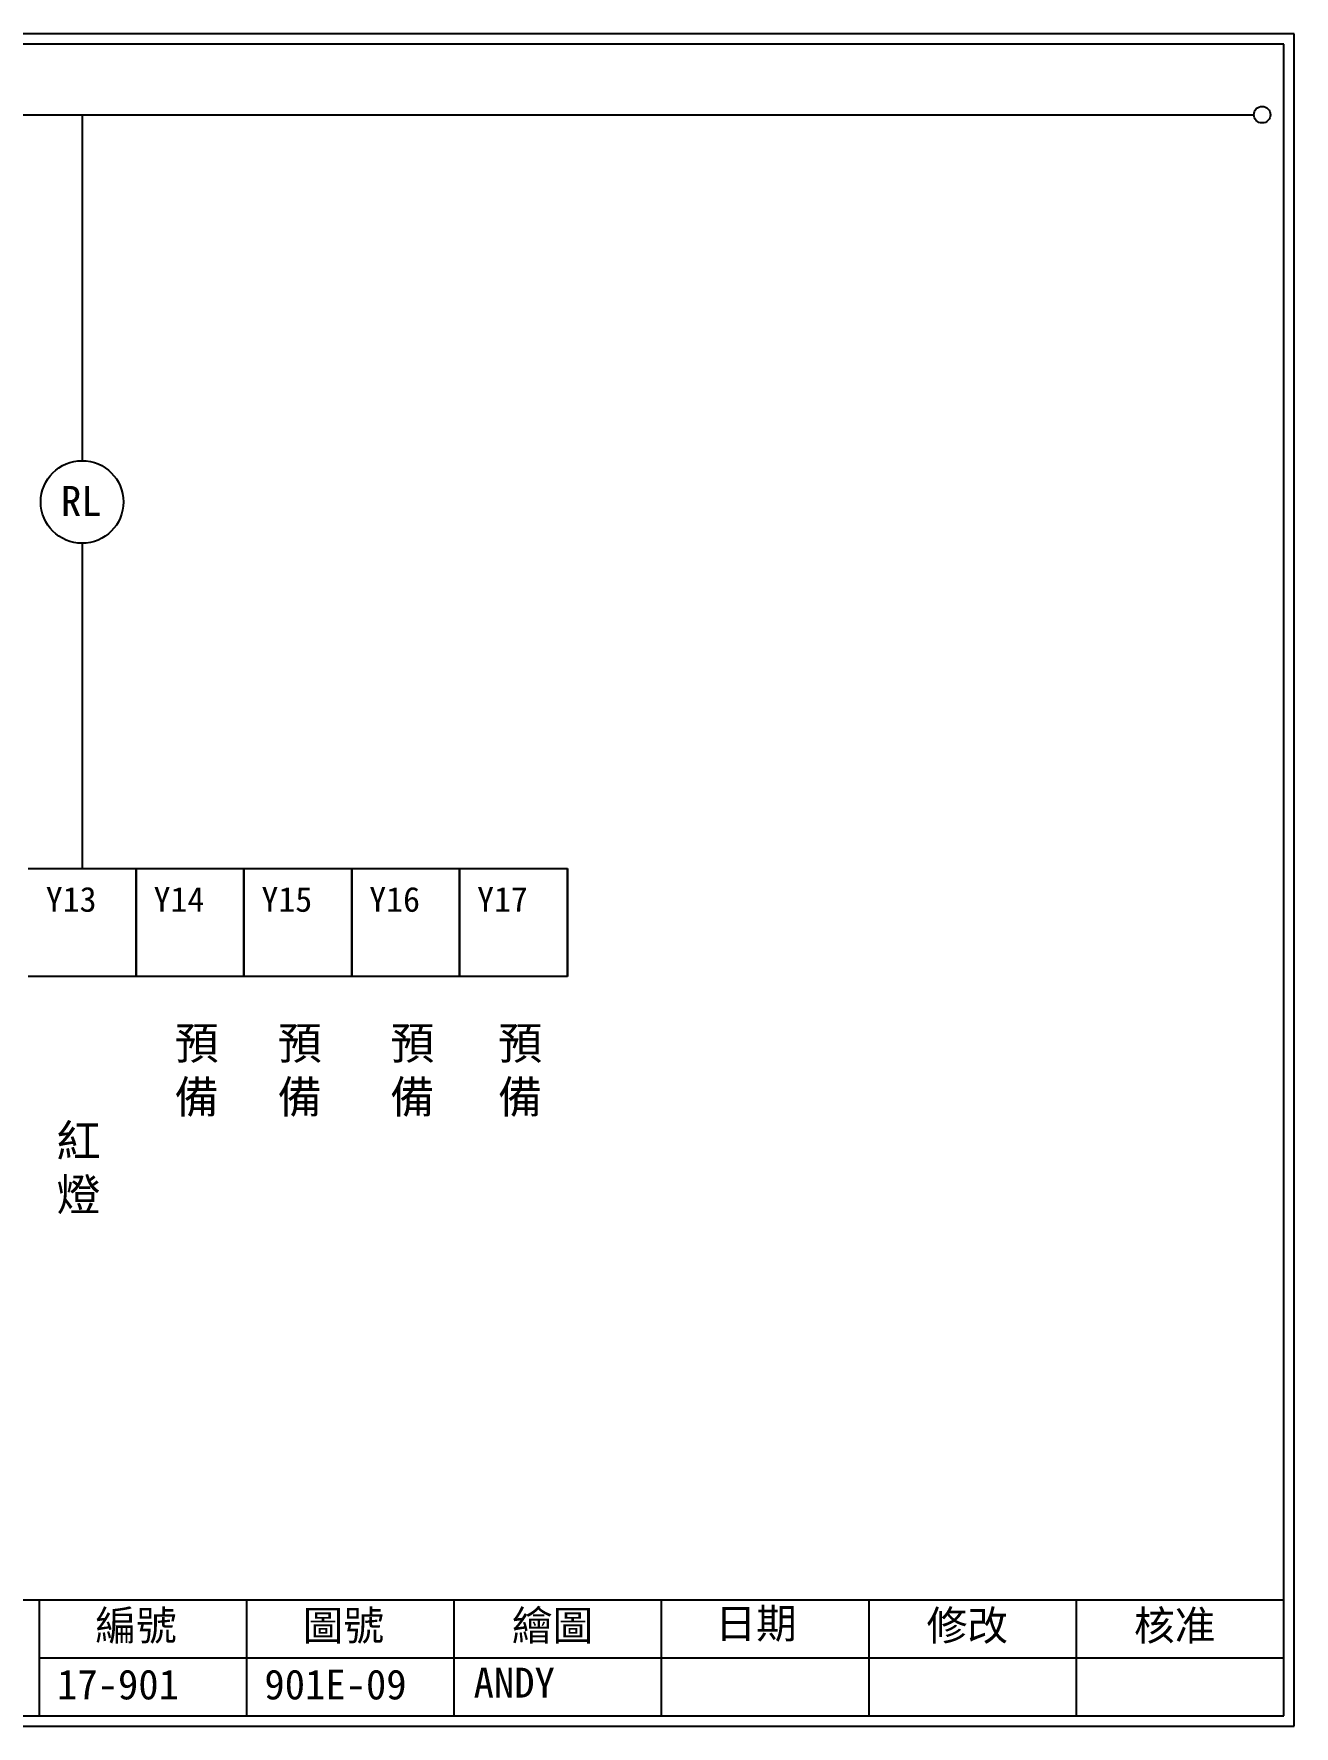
# Model space of a CAD drawing. Extents: x 889 to 1176, y 251 to 455.
# Drawn here: x 1024.1 to 1176.1, y 251.2 to 455.2 of the extents above; entities that cross this region are included whole.
import ezdxf

# ---------------------------------------------------------------- set-up
doc = ezdxf.new("R2010")
doc.units = 0
doc.layers.get('0').update_dxf_attribs({"linetype": 'CONTINUOUS'})
doc.layers.add('圖框層', color=7, linetype='CONTINUOUS')
doc.layers.add('標尺寸層', color=3, linetype='CONTINUOUS')
doc.styles.add('CNS', font='romanc.shx', dxfattribs={"bigfont": 'chineset.shx'})
doc.styles.add('STSL', font='kaiu.ttf')

msp = doc.modelspace()

# ---------------------------------------------------------------- linework, layer by layer
at = {"color": 7}
msp.add_circle((1172.21, 445.42), 1, dxfattribs=at)
at = {"layer": '圖框層', "color": 7}
for p, q in [((1176.07, 455.16), (889.07, 455.16)), ((1176.07, 251.2), (1176.07, 455.16)), ((1174.82, 453.91), (890.32, 453.91)), ((1174.82, 252.44), (1174.82, 453.91)), ((890.32, 266.44), (1174.82, 266.44)), ((1024.82, 252.44), (1024.82, 266.44)), ((1049.82, 252.44), (1049.82, 266.44)), ((1074.82, 252.44), (1074.82, 266.44)), ((1099.82, 252.44), (1099.82, 266.44)), ((1124.82, 252.44), (1124.82, 266.44)), ((1149.82, 252.44), (1149.82, 266.44)), ((1024.82, 259.44), (1174.82, 259.44)), ((889.07, 251.2), (1176.07, 251.2)), ((890.32, 252.44), (1174.82, 252.44))]:
    msp.add_line(p, q, dxfattribs=at)
at = {"layer": '標尺寸層', "color": 7}
for p, q in [((893.61, 445.42), (1171.21, 445.42)), ((1029.95, 445.42), (1029.95, 403.72)), ((1029.95, 393.76), (1029.95, 354.55)), ((1023.45, 354.55), (1036.45, 354.55)), ((1036.45, 354.55), (1036.45, 341.55)), ((1036.45, 354.55), (1036.45, 341.55)), ((1036.45, 354.55), (1049.45, 354.55)), ((1036.45, 341.55), (1036.45, 354.55)), ((1049.45, 354.55), (1049.45, 341.55)), ((1049.45, 354.55), (1049.45, 341.55)), ((1049.45, 354.55), (1062.45, 354.55)), ((1049.45, 341.55), (1049.45, 354.55)), ((1062.45, 354.55), (1062.45, 341.55)), ((1062.45, 354.55), (1062.45, 341.55)), ((1062.45, 354.55), (1075.45, 354.55)), ((1062.45, 341.55), (1062.45, 354.55)), ((1075.45, 354.55), (1075.45, 341.55)), ((1075.45, 354.55), (1075.45, 341.55)), ((1075.45, 354.55), (1088.45, 354.55)), ((1075.45, 341.55), (1075.45, 354.55)), ((1088.45, 354.55), (1088.45, 341.55)), ((1088.45, 341.55), (1088.45, 354.55)), ((1088.45, 354.55), (1088.45, 341.55)), ((1088.45, 341.55), (1088.45, 354.55)), ((1088.45, 341.55), (1088.45, 354.55)), ((1036.45, 341.55), (1023.45, 341.55)), ((1049.45, 341.55), (1036.45, 341.55)), ((1062.45, 341.55), (1049.45, 341.55)), ((1075.45, 341.55), (1062.45, 341.55)), ((1088.45, 341.55), (1075.45, 341.55))]:
    msp.add_line(p, q, dxfattribs=at)
msp.add_circle((1029.95, 398.74), 4.98, dxfattribs=at)

# ---------------------------------------------------------------- texts
at = {"layer": '圖框層', "color": 7, "style": 'STSL'}
for s, p in [('RL', (1027.4, 397.07)), ('編號', (1031.54, 261.53)), ('圖號', (1056.54, 261.53)), ('繪圖', (1081.76, 261.53)), ('日期', (1106.29, 261.78)), ('修改', (1131.76, 261.53)), ('核准', (1156.76, 261.53)), ('17-901', (1026.93, 254.42)), ('901E-09', (1051.93, 254.42)), ('ANDY', (1077.15, 254.64))]:
    msp.add_text(s, height=3.6, dxfattribs=at).set_placement(p)
at = {"layer": '標尺寸層', "color": 7, "char_height": 3, "attachment_point": 1, "style": 'CNS'}
for s, insert in [('{\\fMingLiU|b0|i0|c136|p49; Y13}', (1023.53, 352.35)), ('{\\fMingLiU|b0|i0|c136|p49; Y14}', (1036.53, 352.35)), ('{\\fMingLiU|b0|i0|c136|p49; Y15}', (1049.53, 352.35)), ('{\\fMingLiU|b0|i0|c136|p49; Y16}', (1062.53, 352.35)), ('{\\fMingLiU|b0|i0|c136|p49; Y17}', (1075.53, 352.35))]:
    msp.add_mtext_dynamic_manual_height_columns(s, width=12, gutter_width=32.5, heights=[8.35], dxfattribs=dict(at, insert=insert))
at = {"layer": '標尺寸層', "color": 7, "char_height": 3.9, "style": 'CNS'}
for s, insert, width, attachment_point in [('{\\fDFKai-SB|b0|i0|c136|p65;預備}', (1041.1, 335.48), 4.9608, 1), ('{\\fDFKai-SB|b0|i0|c136|p65;預備}', (1053.53, 335.48), 4.9608, 1), ('{\\fDFKai-SB|b0|i0|c136|p65;預備}', (1067.1, 335.48), 4.9608, 1), ('{\\fDFKai-SB|b0|i0|c136|p65;預備}', (1080.1, 335.48), 4.9608, 1), ('{\\fDFKai-SB|b0|i0|c136|p65;紅燈}', (1029.52, 318.29), 2.8481, 5)]:
    msp.add_mtext(s, dxfattribs=dict(at, insert=insert, width=width, attachment_point=attachment_point))

doc.saveas('drawing.dxf')
